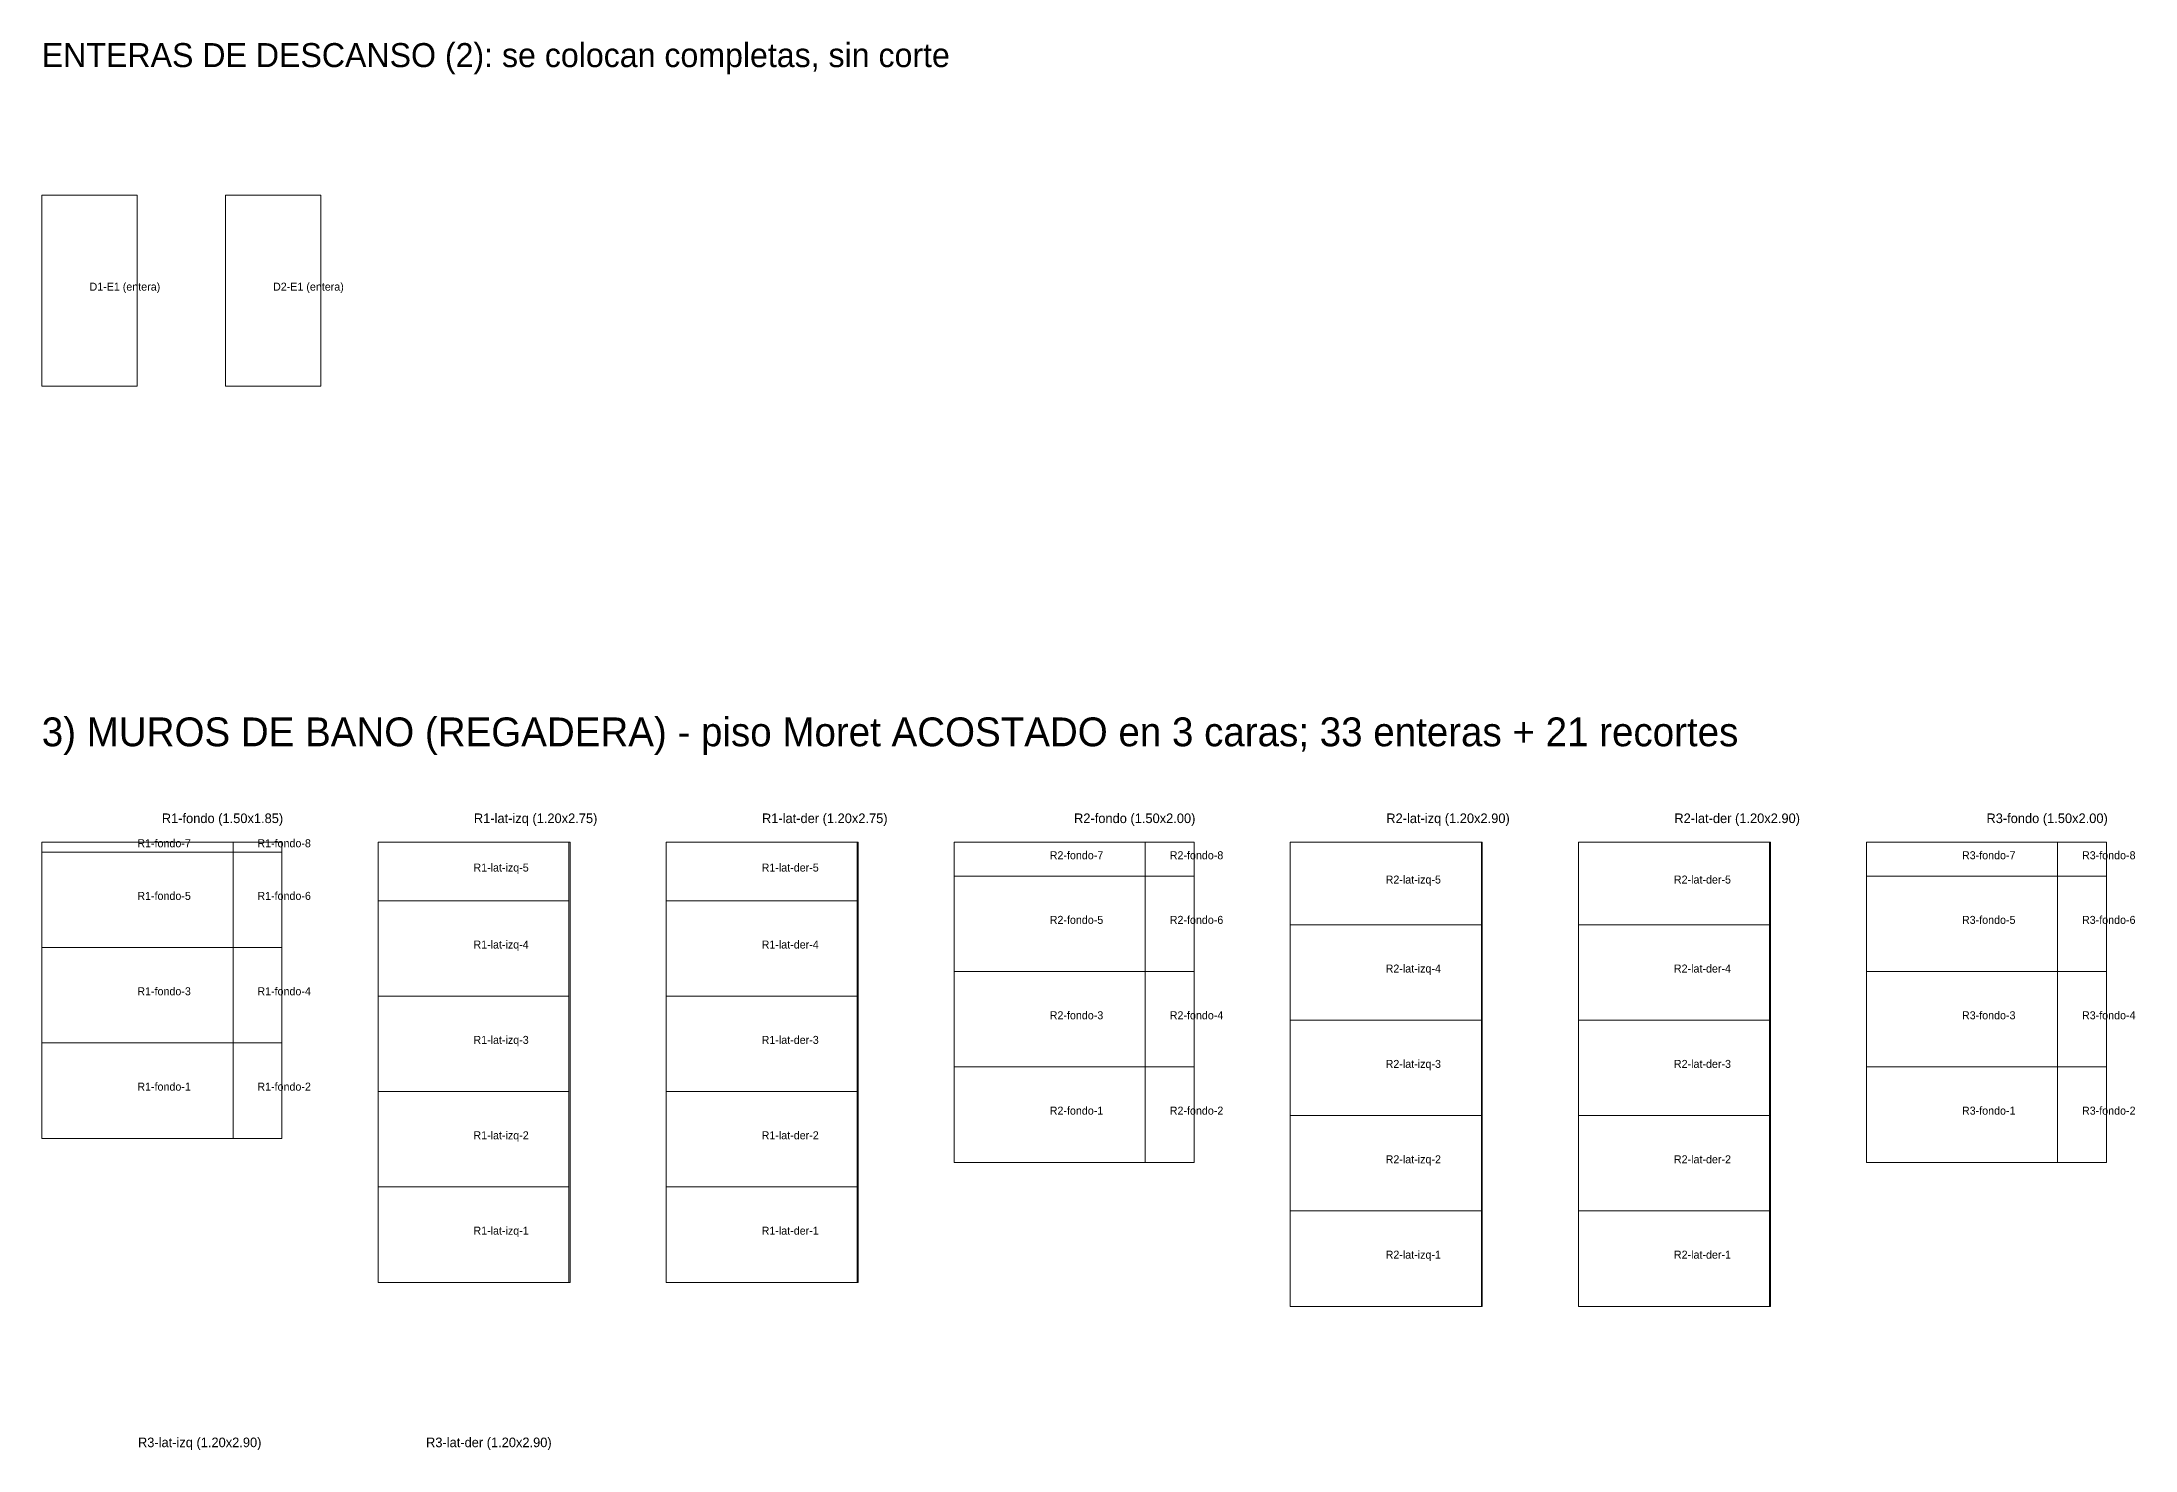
# Model space of a CAD drawing. Header units: metres. Extents: x 272.3 to 354.7, y -132.1 to -56.9.
# Drawn here: x 336.11 to 349.19, y -94.57 to -85.77 of the extents above; entities that cross this region are included whole.
import ezdxf

# ---------------------------------------------------------------- set-up
doc = ezdxf.new("R2010")
doc.units = ezdxf.units.M
doc.layers.add('ESCALERA-REGADERA-ZOCLO', color=6, linetype='Continuous', lineweight=0, plot=False)
doc.layers.add('ESCALERA-REGADERA-ZOCLO-TEXTO', color=7, linetype='Continuous', lineweight=0, plot=False)

msp = doc.modelspace()

# ---------------------------------------------------------------- linework, layer by layer
at = {"layer": 'ESCALERA-REGADERA-ZOCLO'}
for points in [[(336.108, -87.922), (336.704, -87.922), (336.704, -86.728), (336.108, -86.728)], [(337.255, -87.922), (337.851, -87.922), (337.851, -86.728), (337.255, -86.728)], [(336.108, -92.622), (337.608, -92.622), (337.608, -90.772), (336.108, -90.772)], [(336.108, -90.834), (337.303, -90.834), (337.303, -90.772), (336.108, -90.772)], [(336.108, -91.43), (337.303, -91.43), (337.303, -90.834), (336.108, -90.834)], [(337.303, -90.834), (337.608, -90.834), (337.608, -90.772), (337.303, -90.772)], [(337.303, -91.43), (337.608, -91.43), (337.608, -90.834), (337.303, -90.834)], [(338.209, -93.522), (339.409, -93.522), (339.409, -90.772), (338.209, -90.772)], [(338.209, -91.138), (339.402, -91.138), (339.402, -90.772), (338.209, -90.772)], [(340.009, -93.522), (341.209, -93.522), (341.209, -90.772), (340.009, -90.772)], [(340.009, -91.138), (341.202, -91.138), (341.202, -90.772), (340.009, -90.772)], [(341.808, -92.772), (343.308, -92.772), (343.308, -90.772), (341.808, -90.772)], [(341.808, -90.984), (343.003, -90.984), (343.003, -90.772), (341.808, -90.772)], [(343.003, -90.984), (343.308, -90.984), (343.308, -90.772), (343.003, -90.772)], [(343.909, -93.672), (345.108, -93.672), (345.108, -90.772), (343.909, -90.772)], [(343.909, -91.288), (345.103, -91.288), (345.103, -90.772), (343.909, -90.772)], [(345.709, -93.672), (346.909, -93.672), (346.909, -90.772), (345.709, -90.772)], [(345.709, -91.288), (346.903, -91.288), (346.903, -90.772), (345.709, -90.772)], [(347.509, -92.772), (349.009, -92.772), (349.009, -90.772), (347.509, -90.772)], [(347.509, -90.984), (348.703, -90.984), (348.703, -90.772), (347.509, -90.772)], [(348.703, -90.984), (349.009, -90.984), (349.009, -90.772), (348.703, -90.772)], [(341.808, -91.58), (343.003, -91.58), (343.003, -90.984), (341.808, -90.984)], [(343.003, -91.58), (343.308, -91.58), (343.308, -90.984), (343.003, -90.984)], [(347.509, -91.58), (348.703, -91.58), (348.703, -90.984), (347.509, -90.984)], [(348.703, -91.58), (349.009, -91.58), (349.009, -90.984), (348.703, -90.984)], [(338.209, -91.734), (339.402, -91.734), (339.402, -91.138), (338.209, -91.138)], [(340.009, -91.734), (341.202, -91.734), (341.202, -91.138), (340.009, -91.138)], [(343.909, -91.884), (345.103, -91.884), (345.103, -91.288), (343.909, -91.288)], [(345.709, -91.884), (346.903, -91.884), (346.903, -91.288), (345.709, -91.288)], [(336.108, -92.026), (337.303, -92.026), (337.303, -91.43), (336.108, -91.43)], [(337.303, -92.026), (337.608, -92.026), (337.608, -91.43), (337.303, -91.43)], [(341.808, -92.176), (343.003, -92.176), (343.003, -91.58), (341.808, -91.58)], [(343.003, -92.176), (343.308, -92.176), (343.308, -91.58), (343.003, -91.58)], [(347.509, -92.176), (348.703, -92.176), (348.703, -91.58), (347.509, -91.58)], [(348.703, -92.176), (349.009, -92.176), (349.009, -91.58), (348.703, -91.58)], [(338.209, -92.33), (339.402, -92.33), (339.402, -91.734), (338.209, -91.734)], [(340.009, -92.33), (341.202, -92.33), (341.202, -91.734), (340.009, -91.734)], [(343.909, -92.48), (345.103, -92.48), (345.103, -91.884), (343.909, -91.884)], [(345.709, -92.48), (346.903, -92.48), (346.903, -91.884), (345.709, -91.884)], [(336.108, -92.622), (337.303, -92.622), (337.303, -92.026), (336.108, -92.026)], [(337.303, -92.622), (337.608, -92.622), (337.608, -92.026), (337.303, -92.026)], [(341.808, -92.772), (343.003, -92.772), (343.003, -92.176), (341.808, -92.176)], [(343.003, -92.772), (343.308, -92.772), (343.308, -92.176), (343.003, -92.176)], [(347.509, -92.772), (348.703, -92.772), (348.703, -92.176), (347.509, -92.176)], [(348.703, -92.772), (349.009, -92.772), (349.009, -92.176), (348.703, -92.176)], [(338.209, -92.926), (339.402, -92.926), (339.402, -92.33), (338.209, -92.33)], [(340.009, -92.926), (341.202, -92.926), (341.202, -92.33), (340.009, -92.33)], [(343.909, -93.076), (345.103, -93.076), (345.103, -92.48), (343.909, -92.48)], [(345.709, -93.076), (346.903, -93.076), (346.903, -92.48), (345.709, -92.48)], [(338.209, -93.522), (339.402, -93.522), (339.402, -92.926), (338.209, -92.926)], [(340.009, -93.522), (341.202, -93.522), (341.202, -92.926), (340.009, -92.926)], [(343.909, -93.672), (345.103, -93.672), (345.103, -93.076), (343.909, -93.076)], [(345.709, -93.672), (346.903, -93.672), (346.903, -93.076), (345.709, -93.076)]]:
    msp.add_lwpolyline(points, close=True, dxfattribs=at)

# ---------------------------------------------------------------- texts
at = {"layer": 'ESCALERA-REGADERA-ZOCLO-TEXTO'}
for s, height, p in [('ENTERAS DE DESCANSO (2): se colocan completas, sin corte', 0.15, (336.108, -85.928)), ('D1-E1 (entera)', 0.05, (336.406, -87.325)), ('D2-E1 (entera)', 0.05, (337.553, -87.325)), ('3) MUROS DE BANO (REGADERA) - piso Moret ACOSTADO en 3 caras; 33 enteras + 21 recortes', 0.18, (336.108, -90.172)), ('R1-fondo (1.50x1.85)', 0.06, (336.858, -90.652)), ('R1-lat-izq (1.20x2.75)', 0.06, (338.808, -90.652)), ('R1-lat-der (1.20x2.75)', 0.06, (340.608, -90.652)), ('R2-fondo (1.50x2.00)', 0.06, (342.558, -90.652)), ('R2-lat-izq (1.20x2.90)', 0.06, (344.509, -90.652)), ('R2-lat-der (1.20x2.90)', 0.06, (346.309, -90.652)), ('R3-fondo (1.50x2.00)', 0.06, (348.259, -90.652)), ('R1-fondo-7', 0.05, (336.705, -90.803)), ('R1-fondo-8', 0.05, (337.455, -90.803)), ('R1-lat-izq-5', 0.05, (338.805, -90.955)), ('R1-lat-der-5', 0.05, (340.606, -90.955)), ('R2-fondo-7', 0.05, (342.406, -90.878)), ('R2-fondo-8', 0.05, (343.156, -90.878)), ('R3-fondo-7', 0.05, (348.106, -90.878)), ('R3-fondo-8', 0.05, (348.856, -90.878)), ('R2-lat-izq-5', 0.05, (344.505, -91.03)), ('R2-lat-der-5', 0.05, (346.306, -91.03)), ('R1-fondo-5', 0.05, (336.705, -91.132)), ('R1-fondo-6', 0.05, (337.455, -91.132)), ('R2-fondo-5', 0.05, (342.406, -91.282)), ('R2-fondo-6', 0.05, (343.156, -91.282)), ('R3-fondo-5', 0.05, (348.106, -91.282)), ('R3-fondo-6', 0.05, (348.856, -91.282)), ('R1-lat-izq-4', 0.05, (338.805, -91.436)), ('R1-lat-der-4', 0.05, (340.606, -91.436)), ('R2-lat-izq-4', 0.05, (344.505, -91.586)), ('R2-lat-der-4', 0.05, (346.306, -91.586)), ('R1-fondo-3', 0.05, (336.705, -91.728)), ('R1-fondo-4', 0.05, (337.455, -91.728)), ('R2-fondo-3', 0.05, (342.406, -91.878)), ('R2-fondo-4', 0.05, (343.156, -91.878)), ('R3-fondo-3', 0.05, (348.106, -91.878)), ('R3-fondo-4', 0.05, (348.856, -91.878)), ('R1-lat-izq-3', 0.05, (338.805, -92.032)), ('R1-lat-der-3', 0.05, (340.606, -92.032)), ('R2-lat-izq-3', 0.05, (344.505, -92.182)), ('R2-lat-der-3', 0.05, (346.306, -92.182)), ('R1-fondo-1', 0.05, (336.705, -92.324)), ('R1-fondo-2', 0.05, (337.455, -92.324)), ('R2-fondo-1', 0.05, (342.406, -92.474)), ('R2-fondo-2', 0.05, (343.156, -92.474)), ('R3-fondo-1', 0.05, (348.106, -92.474)), ('R3-fondo-2', 0.05, (348.856, -92.474)), ('R1-lat-izq-2', 0.05, (338.805, -92.628)), ('R1-lat-der-2', 0.05, (340.606, -92.628)), ('R2-lat-izq-2', 0.05, (344.505, -92.778)), ('R2-lat-der-2', 0.05, (346.306, -92.778)), ('R1-lat-izq-1', 0.05, (338.805, -93.224)), ('R1-lat-der-1', 0.05, (340.606, -93.224)), ('R2-lat-izq-1', 0.05, (344.505, -93.374)), ('R2-lat-der-1', 0.05, (346.306, -93.374)), ('R3-lat-izq (1.20x2.90)', 0.06, (336.709, -94.552)), ('R3-lat-der (1.20x2.90)', 0.06, (338.509, -94.552))]:
    msp.add_text(s, height=height, dxfattribs=at).set_placement(p)

doc.saveas('drawing.dxf')
